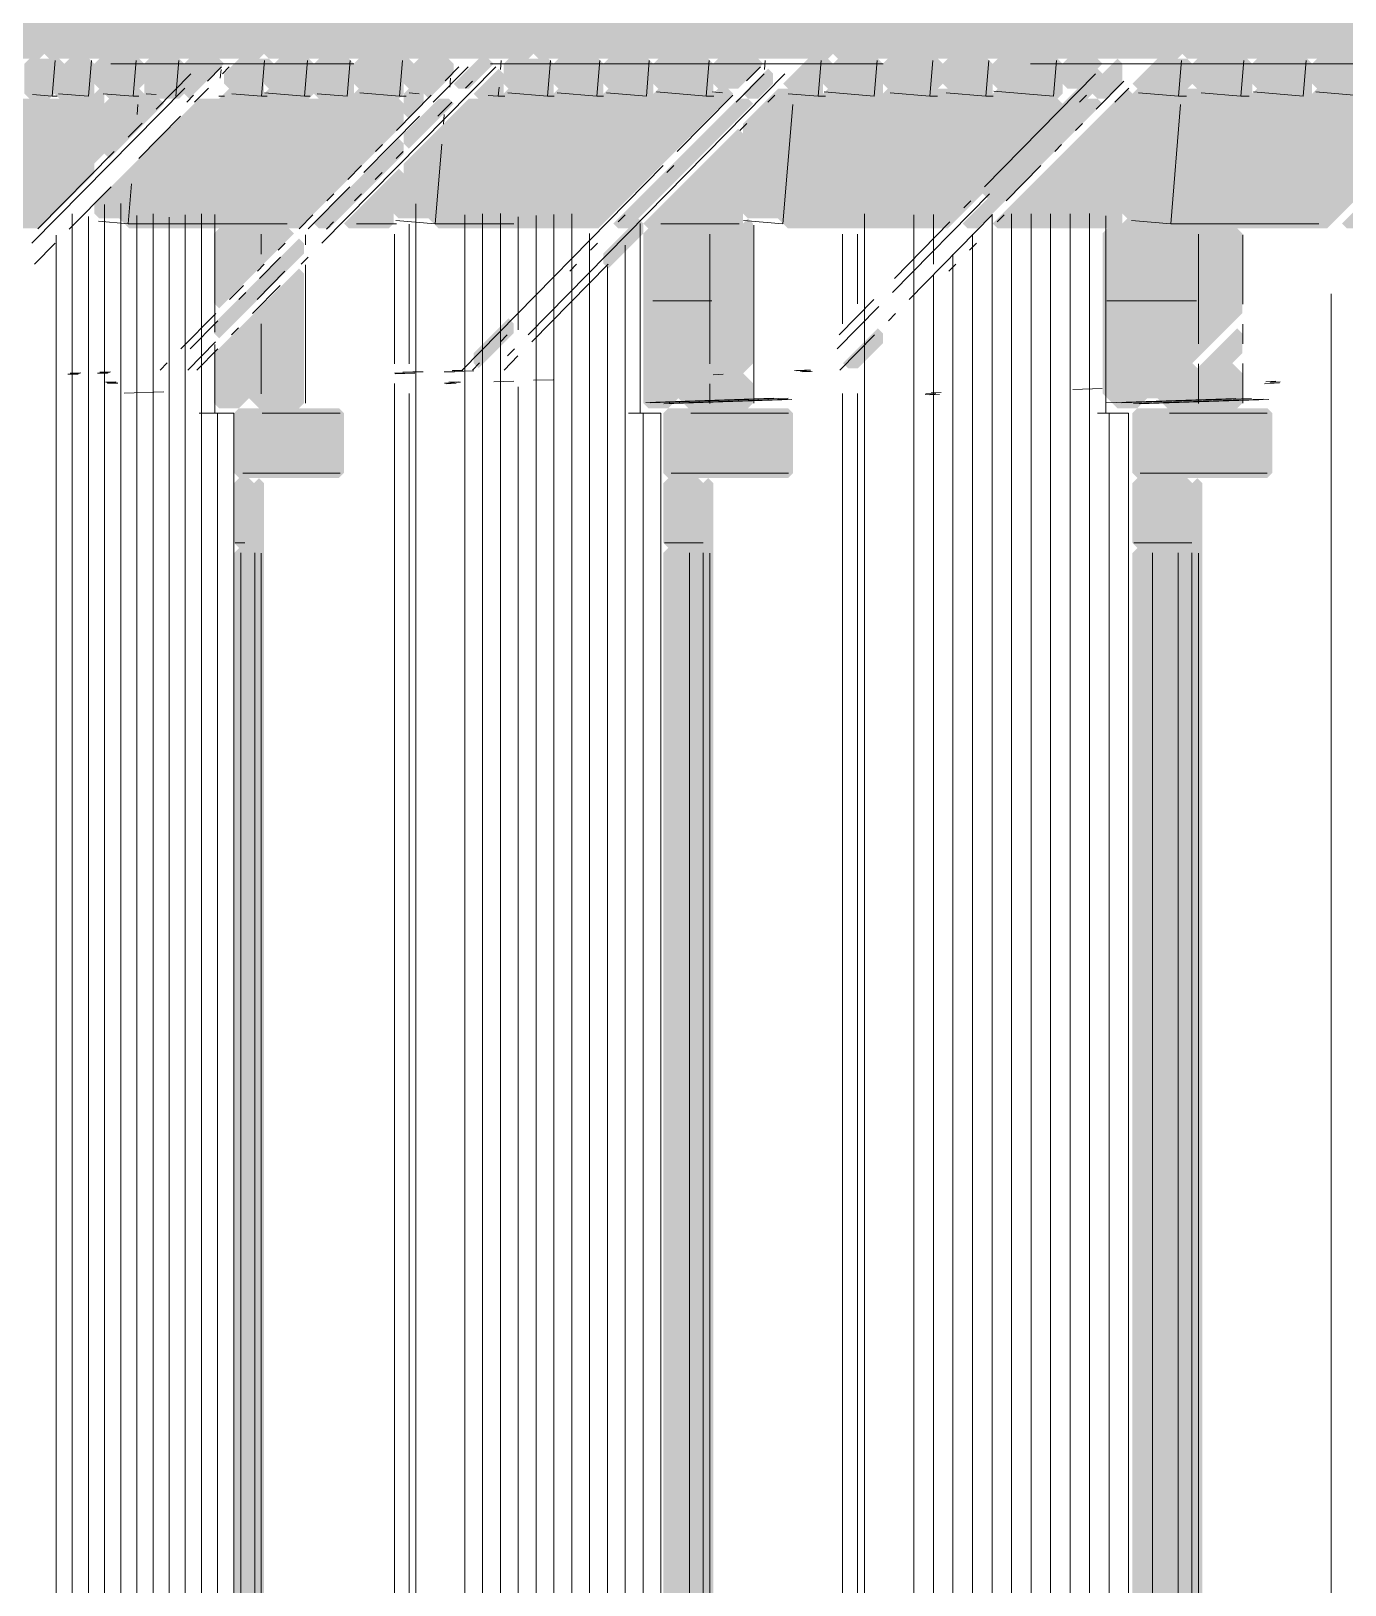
# Model space of a CAD drawing. Header units: millimetres. Extents: x 0 to 84100, y 0 to 59400.
# Drawn here: x 50441 to 51757, y 15711 to 17267 of the extents above; entities that cross this region are included whole.
import ezdxf

# ---------------------------------------------------------------- set-up
doc = ezdxf.new("R2010")
doc.units = ezdxf.units.MM
doc.layers.add('10_見えがかり', color=7, linetype='Continuous', lineweight=13)
doc.layers.add('12_見えがかり（ガラス）', color=5, linetype='Continuous', lineweight=9)

msp = doc.modelspace()

# ---------------------------------------------------------------- hatches: boundary and pattern name
at = {"layer": '10_見えがかり', "true_color": 0xbdbdbd}
for points in [[(50389, 17299.7), (50449, 17299.7), (50454, 17294.7), (50454, 17244.7), (50449, 17239.7), (50279, 17239.7), (50274, 17244.7), (50274, 17294.7), (50269, 17299.7), (50199, 17299.7), (50194, 17304.7), (50199, 17309.7), (50379, 17309.7)], [(50609, 17299.7), (50679, 17299.7), (50684, 17294.7), (50684, 17274.7), (50674, 17264.7), (50674, 17244.7), (50669, 17239.7), (50459, 17239.7), (50454, 17244.7), (50454, 17294.7), (50449, 17299.7), (50389, 17299.7), (50384, 17304.7), (50389, 17309.7), (50599, 17309.7)], [(50869, 17299.7), (50939, 17299.7), (50944, 17294.7), (50944, 17244.7), (50939, 17239.7), (50679, 17239.7), (50674, 17244.7), (50674, 17264.7), (50684, 17274.7), (50684, 17294.7), (50679, 17299.7), (50609, 17299.7), (50604, 17304.7), (50609, 17309.7), (50859, 17309.7)], [(51179, 17299.7), (51249, 17299.7), (51254, 17294.7), (51244, 17284.7), (51244, 17244.7), (51239, 17239.7), (50949, 17239.7), (50944, 17244.7), (50944, 17294.7), (50939, 17299.7), (50869, 17299.7), (50864, 17304.7), (50869, 17309.7), (51169, 17309.7)], [(51519, 17299.7), (51589, 17299.7), (51594, 17294.7), (51594, 17244.7), (51589, 17239.7), (51249, 17239.7), (51244, 17244.7), (51244, 17284.7), (51254, 17294.7), (51249, 17299.7), (51179, 17299.7), (51174, 17304.7), (51179, 17309.7), (51509, 17309.7)], [(51909, 17299.7), (51979, 17299.7), (51984, 17294.7), (51984, 17284.7), (51974, 17274.7), (51974, 17244.7), (51969, 17239.7), (51599, 17239.7), (51594, 17244.7), (51594, 17294.7), (51589, 17299.7), (51519, 17299.7), (51514, 17304.7), (51519, 17309.7), (51899, 17309.7)], [(50474, 17234.7), (50464, 17224.7), (50464, 17204.7), (50459, 17199.7), (50439, 17199.7), (50434, 17204.7), (50434, 17234.7), (50439, 17239.7), (50469, 17239.7)], [(50504, 17234.7), (50504, 17204.7), (50499, 17199.7), (50469, 17199.7), (50464, 17204.7), (50464, 17224.7), (50479, 17239.7), (50499, 17239.7)], [(50554, 17234.7), (50554, 17214.7), (50539, 17199.7), (50519, 17199.7), (50504, 17214.7), (50504, 17234.7), (50509, 17239.7), (50549, 17239.7)], [(50594, 17234.7), (50594, 17204.7), (50589, 17199.7), (50559, 17199.7), (50554, 17204.7), (50554, 17234.7), (50559, 17239.7), (50589, 17239.7)], [(50634, 17234.7), (50599, 17199.7), (50594, 17204.7), (50594, 17234.7), (50599, 17239.7), (50629, 17239.7)], [(50684, 17234.7), (50684, 17224.7), (50674, 17214.7), (50674, 17204.7), (50669, 17199.7), (50649, 17199.7), (50634, 17214.7), (50634, 17224.7), (50649, 17239.7), (50679, 17239.7)], [(50724, 17234.7), (50724, 17204.7), (50719, 17199.7), (50689, 17199.7), (50674, 17214.7), (50684, 17224.7), (50684, 17234.7), (50689, 17239.7), (50719, 17239.7)], [(50764, 17234.7), (50764, 17204.7), (50759, 17199.7), (50729, 17199.7), (50724, 17204.7), (50724, 17234.7), (50729, 17239.7), (50759, 17239.7)], [(50824, 17234.7), (50814, 17224.7), (50814, 17204.7), (50809, 17199.7), (50789, 17199.7), (50779, 17209.7), (50769, 17209.7), (50764, 17214.7), (50764, 17234.7), (50769, 17239.7), (50819, 17239.7)], [(50864, 17234.7), (50864, 17224.7), (50839, 17199.7), (50829, 17209.7), (50819, 17209.7), (50814, 17214.7), (50814, 17224.7), (50829, 17239.7), (50859, 17239.7)], [(50879, 17209.7), (50869, 17209.7), (50864, 17214.7), (50889, 17239.7), (50899, 17239.7), (50904, 17234.7)], [(50914, 17204.7), (50909, 17199.7), (50889, 17199.7), (50884, 17204.7), (50909, 17229.7), (50914, 17224.7)], [(50964, 17234.7), (50964, 17204.7), (50959, 17199.7), (50929, 17199.7), (50914, 17214.7), (50914, 17234.7), (50919, 17239.7), (50959, 17239.7)], [(51014, 17234.7), (51014, 17204.7), (51009, 17199.7), (50979, 17199.7), (50964, 17214.7), (50964, 17234.7), (50969, 17239.7), (51009, 17239.7)], [(51064, 17234.7), (51064, 17204.7), (51059, 17199.7), (51029, 17199.7), (51014, 17214.7), (51014, 17234.7), (51019, 17239.7), (51059, 17239.7)], [(51124, 17234.7), (51124, 17204.7), (51119, 17199.7), (51089, 17199.7), (51079, 17209.7), (51069, 17209.7), (51064, 17214.7), (51064, 17234.7), (51069, 17239.7), (51119, 17239.7)], [(51149, 17209.7), (51129, 17209.7), (51124, 17214.7), (51124, 17234.7), (51129, 17239.7), (51169, 17239.7), (51174, 17234.7)], [(51184, 17214.7), (51169, 17199.7), (51159, 17199.7), (51154, 17204.7), (51179, 17229.7), (51184, 17224.7)], [(51244, 17234.7), (51234, 17224.7), (51234, 17204.7), (51229, 17199.7), (51209, 17199.7), (51194, 17214.7), (51219, 17239.7), (51239, 17239.7)], [(51294, 17234.7), (51294, 17204.7), (51289, 17199.7), (51259, 17199.7), (51249, 17209.7), (51239, 17209.7), (51234, 17214.7), (51234, 17224.7), (51249, 17239.7), (51289, 17239.7)], [(51354, 17234.7), (51354, 17214.7), (51339, 17199.7), (51319, 17199.7), (51309, 17209.7), (51299, 17209.7), (51294, 17214.7), (51294, 17234.7), (51299, 17239.7), (51349, 17239.7)], [(51404, 17234.7), (51404, 17204.7), (51399, 17199.7), (51369, 17199.7), (51354, 17214.7), (51354, 17234.7), (51359, 17239.7), (51399, 17239.7)], [(51474, 17234.7), (51474, 17204.7), (51469, 17199.7), (51439, 17199.7), (51429, 17209.7), (51409, 17209.7), (51404, 17214.7), (51404, 17234.7), (51409, 17239.7), (51469, 17239.7)], [(51489, 17209.7), (51479, 17209.7), (51474, 17214.7), (51474, 17234.7), (51479, 17239.7), (51509, 17239.7), (51514, 17234.7)], [(51534, 17214.7), (51519, 17199.7), (51509, 17199.7), (51504, 17204.7), (51514, 17214.7), (51514, 17224.7), (51529, 17239.7), (51534, 17234.7)], [(51604, 17234.7), (51604, 17214.7), (51589, 17199.7), (51569, 17199.7), (51559, 17209.7), (51549, 17209.7), (51544, 17214.7), (51569, 17239.7), (51599, 17239.7)], [(51664, 17234.7), (51664, 17204.7), (51659, 17199.7), (51629, 17199.7), (51619, 17209.7), (51609, 17209.7), (51604, 17214.7), (51604, 17234.7), (51609, 17239.7), (51659, 17239.7)], [(51724, 17234.7), (51724, 17204.7), (51719, 17199.7), (51689, 17199.7), (51679, 17209.7), (51669, 17209.7), (51664, 17214.7), (51664, 17234.7), (51669, 17239.7), (51719, 17239.7)], [(51784, 17234.7), (51784, 17204.7), (51779, 17199.7), (51749, 17199.7), (51739, 17209.7), (51729, 17209.7), (51724, 17214.7), (51724, 17234.7), (51729, 17239.7), (51779, 17239.7)], [(50514, 17204.7), (50514, 17144.7), (50504, 17134.7), (50504, 17124.7), (50449, 17069.7), (50299, 17069.7), (50269, 17069.7), (50259, 17079.7), (50249, 17079.7), (50244, 17084.7), (50244, 17164.7), (50254, 17174.7), (50254, 17194.7), (50259, 17199.7), (50349, 17199.7), (50359, 17209.7), (50369, 17199.7), (50499, 17199.7), (50509, 17209.7)], [(50809, 17199.7), (50814, 17194.7), (50814, 17174.7), (50709, 17069.7), (50699, 17069.7), (50629, 17069.7), (50539, 17069.7), (50529, 17079.7), (50509, 17079.7), (50504, 17084.7), (50504, 17094.7), (50609, 17199.7), (50629, 17199.7), (50639, 17209.7), (50649, 17199.7), (50669, 17199.7), (50679, 17209.7), (50689, 17199.7), (50759, 17199.7), (50769, 17209.7), (50779, 17209.7), (50789, 17199.7)], [(50569, 17199.7), (50574, 17194.7), (50519, 17139.7), (50514, 17144.7), (50514, 17194.7), (50519, 17199.7), (50539, 17199.7), (50549, 17209.7), (50559, 17199.7)], [(50849, 17069.7), (50839, 17079.7), (50809, 17079.7), (50804, 17084.7), (50804, 17094.7), (50814, 17104.7), (50814, 17134.7), (50879, 17199.7), (50909, 17199.7), (50919, 17209.7), (50929, 17199.7), (50959, 17199.7), (50969, 17209.7), (50979, 17199.7), (51009, 17199.7), (51019, 17209.7), (51029, 17199.7), (51059, 17199.7), (51069, 17209.7), (51079, 17209.7), (51089, 17199.7), (51119, 17199.7), (51129, 17209.7), (51139, 17209.7), (51144, 17204.7), (51009, 17069.7)], [(50814, 17184.7), (50814, 17204.7), (50819, 17209.7), (50829, 17209.7), (50834, 17204.7), (50834, 17194.7), (50819, 17179.7)], [(50814, 17154.7), (50814, 17164.7), (50849, 17199.7), (50859, 17199.7), (50864, 17194.7), (50819, 17149.7)], [(51029, 17069.7), (51024, 17074.7), (51149, 17199.7), (51159, 17199.7), (51164, 17194.7), (51039, 17069.7)], [(51469, 17199.7), (51474, 17194.7), (51394, 17114.7), (51394, 17104.7), (51359, 17069.7), (51199, 17069.7), (51189, 17079.7), (51159, 17079.7), (51154, 17084.7), (51154, 17174.7), (51189, 17209.7), (51199, 17209.7), (51209, 17199.7), (51229, 17199.7), (51239, 17209.7), (51249, 17209.7), (51259, 17199.7), (51289, 17199.7), (51299, 17209.7), (51309, 17209.7), (51319, 17199.7), (51339, 17199.7), (51349, 17209.7), (51359, 17209.7), (51369, 17199.7), (51399, 17199.7), (51409, 17209.7), (51429, 17209.7), (51439, 17199.7)], [(51389, 17069.7), (51379, 17069.7), (51374, 17074.7), (51499, 17199.7), (51509, 17199.7), (51514, 17194.7)], [(51534, 17134.7), (51534, 17074.7), (51529, 17069.7), (51519, 17069.7), (51409, 17069.7), (51404, 17074.7), (51539, 17209.7), (51544, 17204.7), (51544, 17144.7)], [(51859, 17199.7), (51864, 17194.7), (51739, 17069.7), (51649, 17069.7), (51579, 17069.7), (51569, 17079.7), (51539, 17079.7), (51534, 17084.7), (51534, 17134.7), (51544, 17144.7), (51544, 17204.7), (51549, 17209.7), (51559, 17209.7), (51569, 17199.7), (51589, 17199.7), (51599, 17209.7), (51619, 17209.7), (51629, 17199.7), (51659, 17199.7), (51669, 17209.7), (51679, 17209.7), (51689, 17199.7), (51719, 17199.7), (51729, 17209.7), (51739, 17209.7), (51749, 17199.7), (51779, 17199.7), (51789, 17209.7), (51819, 17209.7), (51829, 17199.7)], [(51779, 17069.7), (51759, 17069.7), (51754, 17074.7), (51889, 17209.7), (51904, 17194.7)], [(51149, 17069.7), (51059, 17069.7), (51054, 17074.7), (51149, 17169.7), (51154, 17164.7), (51154, 17074.7)], [(50739, 17069.7), (50729, 17069.7), (50724, 17074.7), (50809, 17159.7), (50814, 17154.7), (50814, 17144.7)], [(50804, 17094.7), (50804, 17074.7), (50799, 17069.7), (50759, 17069.7), (50754, 17074.7), (50809, 17129.7), (50814, 17124.7), (50814, 17104.7)]]:
    msp.add_hatch(color=8, dxfattribs=at).paths.add_polyline_path(points)
at = {"layer": '10_見えがかり', "true_color": 0xe9dcc4}
for points in [[(51514, 17224.7), (51514, 17214.7), (51399, 17099.7), (51394, 17104.7), (51394, 17114.7), (51509, 17229.7)], [(51054, 17074.7), (51054, 17064.7), (51019, 17029.7), (51014, 17034.7), (51014, 17044.7), (51049, 17079.7)], [(50924, 16974.7), (50924, 16964.7), (50889, 16929.7), (50884, 16934.7), (50884, 16944.7), (50919, 16979.7)], [(51294, 16964.7), (51294, 16954.7), (51269, 16929.7), (51259, 16929.7), (51254, 16934.7), (51289, 16969.7)], [(50754, 16884.7), (50754, 16824.7), (50749, 16819.7), (50649, 16819.7), (50644, 16824.7), (50644, 16884.7), (50649, 16889.7), (50669, 16889.7), (50709, 16889.7), (50749, 16889.7)], [(51204, 16884.7), (51204, 16824.7), (51199, 16819.7), (51079, 16819.7), (51074, 16824.7), (51074, 16884.7), (51079, 16889.7), (51099, 16889.7), (51159, 16889.7), (51199, 16889.7)], [(51684, 16884.7), (51684, 16824.7), (51679, 16819.7), (51549, 16819.7), (51544, 16824.7), (51544, 16884.7), (51549, 16889.7), (51579, 16889.7), (51649, 16889.7), (51679, 16889.7)], [(50664, 16814.7), (50664, 16754.7), (50659, 16749.7), (50649, 16749.7), (50644, 16754.7), (50644, 16814.7), (50649, 16819.7), (50659, 16819.7)], [(50674, 16814.7), (50674, 14444.7), (50669, 14439.7), (50664, 14444.7), (50664, 14524.7), (50659, 14529.7), (50649, 14529.7), (50654, 14534.7), (50654, 16744.7), (50649, 16749.7), (50659, 16749.7), (50664, 16754.7), (50664, 16814.7), (50669, 16819.7)], [(51114, 16814.7), (51114, 16754.7), (51109, 16749.7), (51099, 16749.7), (51079, 16749.7), (51074, 16754.7), (51074, 16814.7), (51079, 16819.7), (51109, 16819.7)], [(51124, 16814.7), (51124, 14444.7), (51119, 14439.7), (51114, 14444.7), (51114, 14524.7), (51109, 14529.7), (51099, 14529.7), (51104, 14534.7), (51104, 16744.7), (51099, 16749.7), (51109, 16749.7), (51114, 16754.7), (51114, 16814.7), (51119, 16819.7)], [(51604, 16814.7), (51604, 16754.7), (51599, 16749.7), (51589, 16749.7), (51549, 16749.7), (51544, 16754.7), (51544, 16814.7), (51549, 16819.7), (51599, 16819.7)], [(51614, 16814.7), (51614, 14444.7), (51609, 14439.7), (51604, 14444.7), (51604, 14524.7), (51599, 14529.7), (51589, 14529.7), (51594, 14534.7), (51594, 16744.7), (51589, 16749.7), (51599, 16749.7), (51604, 16754.7), (51604, 16814.7), (51609, 16819.7)]]:
    msp.add_hatch(color=8, dxfattribs=at).paths.add_polyline_path(points)
at = {"layer": '12_見えがかり（ガラス）', "true_color": 0xdce9f2}
for points in [[(51159, 17079.7), (51164, 17074.7), (51164, 16934.7), (51154, 16924.7), (51164, 16914.7), (51164, 16894.7), (51159, 16889.7), (51099, 16889.7), (51089, 16899.7), (51079, 16889.7), (51059, 16889.7), (51054, 16894.7), (51054, 17064.7), (51059, 17069.7), (51149, 17069.7)], [(51569, 17079.7), (51579, 17069.7), (51649, 17069.7), (51654, 17064.7), (51654, 16984.7), (51604, 16934.7), (51609, 16929.7), (51649, 16969.7), (51654, 16964.7), (51654, 16944.7), (51644, 16934.7), (51654, 16924.7), (51654, 16894.7), (51649, 16889.7), (51579, 16889.7), (51569, 16899.7), (51559, 16899.7), (51549, 16889.7), (51529, 16889.7), (51514, 16904.7), (51514, 17064.7), (51519, 17069.7), (51529, 17069.7), (51539, 17079.7)], [(50629, 16989.7), (50624, 16994.7), (50624, 17064.7), (50629, 17069.7), (50699, 17069.7), (50704, 17064.7)], [(50714, 17044.7), (50629, 16959.7), (50624, 16964.7), (50624, 16974.7), (50709, 17059.7), (50714, 17054.7)], [(50714, 17024.7), (50714, 16894.7), (50709, 16889.7), (50669, 16889.7), (50659, 16899.7), (50649, 16889.7), (50629, 16889.7), (50624, 16894.7), (50624, 16944.7), (50709, 17029.7)], [(50649, 16749.7), (50654, 16744.7), (50654, 14534.7), (50649, 14529.7), (50644, 14534.7), (50644, 16744.7)], [(51099, 16749.7), (51104, 16744.7), (51104, 14534.7), (51099, 14529.7), (51079, 14529.7), (51074, 14534.7), (51074, 16744.7), (51079, 16749.7)], [(51589, 16749.7), (51594, 16744.7), (51594, 14534.7), (51589, 14529.7), (51549, 14529.7), (51544, 14534.7), (51544, 16744.7), (51549, 16749.7)]]:
    msp.add_hatch(color=8, dxfattribs=at).paths.add_polyline_path(points)

# ---------------------------------------------------------------- linework, layer by layer
at = {"layer": '10_見えがかり'}
for points in [[(50461.8, 17202.2), (50464.8, 17238)], [(50498.1, 17202.2), (50501, 17238)], [(50520.5, 17234.7), (50676, 17234.7)], [(50542.9, 17202.2), (50545.9, 17238)], [(50585.8, 17202.2), (50588.8, 17238)], [(50631.3, 17231.5), (50617.4, 17217.4)], [(50639.2, 17231.5), (50632.3, 17224.5)], [(50671.5, 17202.2), (50674.5, 17238)], [(50676, 17234.7), (50764.1, 17234.7)], [(50714.4, 17202.2), (50717.4, 17238)], [(50906.1, 17231.5), (50732, 17055)], [(50757.3, 17202.2), (50760.2, 17238)], [(50809.8, 17202.2), (50812.7, 17238)], [(50878.5, 17231.6), (50843.6, 17196.3)], [(50869.3, 17231.6), (50855.3, 17217.5)], [(50901, 17234.7), (50940.2, 17234.7)], [(50910.9, 17229), (50911.6, 17238)], [(50940.2, 17234.7), (51244.8, 17234.7)], [(50958.1, 17202.2), (50961, 17238)], [(51007.5, 17202.2), (51010.5, 17238)], [(51057, 17202.2), (51059.9, 17238)], [(51117.1, 17202.2), (51120.1, 17238)], [(51171.3, 17231.6), (51157.4, 17217.5)], [(51175.3, 17229), (51176.1, 17238)], [(51229.1, 17202.2), (51232.1, 17238)], [(51244.8, 17234.7), (51294.1, 17234.7)], [(51285.1, 17202.2), (51288.1, 17238)], [(51341.1, 17202.2), (51344.1, 17238)], [(51397.1, 17202.2), (51400.1, 17238)], [(51441.9, 17234.7), (51589.8, 17234.7)], [(51464.9, 17202.2), (51467.9, 17238)], [(51589.8, 17234.7), (51975.2, 17234.7)], [(51590, 17202.2), (51593, 17238)], [(51652.5, 17202.2), (51655.5, 17238)], [(51715.1, 17202.2), (51718, 17238)], [(50600.7, 17224.5), (50565.8, 17189.2)], [(50630.1, 17220.1), (50630.9, 17229)], [(50860, 17211.1), (50860.7, 17220.1)], [(50882.9, 17217.4), (50876, 17210.3)], [(51195.9, 17224.5), (50938.7, 16963.2)], [(51174.9, 17224.5), (51147.1, 17196.3)], [(51506.9, 17224.5), (51395.9, 17111.5)], [(51535.4, 17217.4), (51507.7, 17189.2)], [(50594.6, 17210.4), (50441.3, 17055)], [(50461.8, 17202.2), (50441.9, 17203.9)], [(50461.8, 17202.2), (50466.6, 17202.2)], [(50498.1, 17202.2), (50468.2, 17204.7)], [(50542.9, 17202.2), (50513, 17204.7)], [(50542.9, 17202.2), (50548.6, 17202.2)], [(50565.9, 17203.9), (50555.9, 17204.7)], [(50603.5, 17203.3), (50596.5, 17196.2)], [(50618.3, 17210.3), (50604.4, 17196.2)], [(50628.7, 17202.2), (50634.4, 17202.2)], [(50671.5, 17202.2), (50641.6, 17204.7)], [(50671.5, 17202.2), (50677.2, 17202.2)], [(50714.4, 17202.2), (50674.5, 17205.5)], [(50714.4, 17202.2), (50720.1, 17202.2)], [(50757.3, 17202.2), (50727.4, 17204.7)], [(50809.8, 17202.2), (50769.9, 17205.6)], [(50841.4, 17203.3), (50806.6, 17168)], [(50809.8, 17202.2), (50816.4, 17202.2)], [(50829.3, 17204.7), (50819.4, 17205.6)], [(50908.7, 17202.2), (50898.7, 17203)], [(50908.7, 17202.2), (50909.4, 17211.1)], [(50908.7, 17202.2), (50915.2, 17202.2)], [(50958.1, 17202.2), (50918.2, 17205.6)], [(50958.1, 17202.2), (50964.7, 17202.2)], [(51007.5, 17202.2), (50967.7, 17205.6)], [(51007.5, 17202.2), (51014.1, 17202.2)], [(51057, 17202.2), (51017.1, 17205.6)], [(51117.1, 17202.2), (51067.3, 17206.4)], [(51143.5, 17203.3), (51087.9, 17146.8)], [(51117.1, 17202.2), (51124.6, 17202.2)], [(51133.3, 17205.6), (51123.3, 17206.4)], [(51185.6, 17203.3), (51178.6, 17196.2)], [(51229.1, 17202.2), (51199.2, 17204.7)], [(51229.1, 17202.2), (51236.6, 17202.2)], [(51285.1, 17202.2), (51235.3, 17206.4)], [(51341.1, 17202.2), (51301.3, 17205.6)], [(51341.1, 17202.2), (51348.6, 17202.2)], [(51397.1, 17202.2), (51357.3, 17205.6)], [(51397.1, 17202.2), (51404.5, 17202.2)], [(51464.9, 17202.2), (51405.1, 17207.2)], [(51497.9, 17203.3), (51491, 17196.3)], [(51540.3, 17210.3), (51526.4, 17196.2)], [(51590, 17202.2), (51550.2, 17205.6)], [(51590, 17202.2), (51598.3, 17202.2)], [(51652.5, 17202.2), (51612.7, 17205.6)], [(51652.5, 17202.2), (51660.9, 17202.2)], [(51715.1, 17202.2), (51665.3, 17206.4)], [(51777.6, 17202.2), (51727.8, 17206.4)], [(50547.7, 17194), (50546.9, 17184)], [(50862.1, 17196.2), (50848.1, 17182.1)], [(50854.6, 17184), (50853.8, 17174.1)], [(51203.6, 17194), (51193.8, 17074.4)], [(51592.3, 17194), (51582.4, 17074.4)], [(50551.9, 17175.1), (50537.9, 17161)], [(50590.4, 17182.1), (50548.6, 17139.7)], [(50829.7, 17182.1), (50774, 17125.6)], [(51157.8, 17175), (51150.8, 17168)], [(51493.8, 17175), (51486.9, 17168)], [(50792.7, 17153.9), (50785.7, 17146.8)], [(50852.1, 17154.1), (50845.5, 17074.4)], [(51473, 17153.9), (51466.1, 17146.8)], [(50524, 17146.8), (50447.3, 17069.2)], [(50813.3, 17146.8), (50806.4, 17139.7)], [(50771.8, 17132.7), (50757.9, 17118.6)], [(50792.4, 17125.6), (50785.5, 17118.6)], [(51074, 17132.7), (50872.4, 16927.9)], [(51084.5, 17132.7), (51077.6, 17125.6)], [(51452.2, 17132.7), (51417.5, 17097.4)], [(50520.7, 17111.5), (50478.9, 17069.1)], [(50541.1, 17114.3), (50537.8, 17074.4)], [(50760.1, 17111.5), (50718.3, 17069.2)], [(50514.2, 17093.8), (50514.2, 14439.7), (50479.9, 14439.7)], [(50530.4, 17094.6), (50530.4, 14439.7), (50499.9, 14439.7)], [(50743.9, 17104.5), (50737, 17097.4)], [(50771.5, 17104.4), (50764.6, 17097.4)], [(50875.1, 17083.4), (50875.1, 14439.7), (50826, 14439.7), (50826, 17094.4)], [(51400.8, 17104.5), (51303.6, 17005.6)], [(51382, 17097.4), (51375.1, 17090.3)], [(50465.7, 17063.1), (50465.7, 14439.7), (50416.9, 14439.7), (50416.9, 17084.5)], [(50481.9, 17084.4), (50481.9, 14439.7), (50449.9, 14439.7)], [(50498, 17081.7), (50498, 14439.7), (50469.9, 14439.7)], [(50508.1, 17076.9), (50537.8, 17074.4)], [(50546.6, 17082.7), (50546.6, 14439.7), (50519.9, 14439.7)], [(50562.8, 17084.2), (50562.8, 14439.7), (50529.9, 14439.7)], [(50537.8, 17074.4), (50697.1, 17074.4)], [(50578.9, 17080.9), (50578.9, 14439.7), (50549.9, 14439.7)], [(50595.1, 17083.4), (50595.1, 14439.7), (50559.9, 14439.7)], [(50611.3, 17084.5), (50611.3, 14439.7), (50579.9, 14439.7)], [(50624.7, 17083.6), (50624.7, 16965.8)], [(50723, 17083.3), (50709.1, 17069.2)], [(50743.7, 17076.2), (50736.7, 17069.1)], [(50766.7, 17074.4), (50806.6, 17074.4)], [(50806, 17077.7), (50845.5, 17074.4)], [(50845.5, 17074.4), (50924.1, 17074.4)], [(50893, 17084.2), (50893, 14439.7), (50859.9, 14439.7)], [(50910.8, 17084.6), (50910.8, 14439.7), (50879.9, 14439.7)], [(50946.6, 17082.7), (50946.6, 14439.7), (50909.9, 14439.7)], [(50928.7, 17081.2), (50928.7, 16968.2)], [(50964.4, 17083.7), (50964.4, 14439.7), (50929.9, 14439.7)], [(50982.3, 17084.3), (50982.3, 14439.7), (50949.9, 14439.7)], [(51050.9, 17074.6), (51050.9, 16884.7), (51053.7, 16884.7), (51053.7, 14439.7), (51049.2, 14439.7), (51019.9, 14439.7)], [(51035.9, 17083.3), (51028.9, 17076.2)], [(51071.4, 17074.4), (51149.9, 17074.4)], [(51154.3, 17077.7), (51193.8, 17074.4)], [(51325, 17083.4), (51325, 14699.7), (51324.5, 14699.7), (51324.5, 14439.7), (51275.6, 14439.7), (51275.6, 17084.3)], [(51361.2, 17076.2), (51305.7, 17019.7)], [(51403.6, 17083.2), (51320.3, 16998.5)], [(51344.6, 17083.6), (51344.6, 17034.1)], [(51403.3, 17084.1), (51403.3, 14699.7), (51369.9, 14699.7)], [(51422.8, 17084.2), (51422.8, 14699.7), (51389.9, 14699.7)], [(51415.4, 17083.2), (51408.5, 17076.2)], [(51442.4, 17084.3), (51442.4, 14699.7), (51409.9, 14699.7)], [(51461.9, 17084.4), (51461.9, 14699.7), (51429.9, 14699.7)], [(51481.5, 17084.5), (51481.5, 14699.7), (51449.9, 14699.7)], [(51501.1, 17084.6), (51501.1, 14699.7), (51469.9, 14699.7)], [(51517.3, 17082.2), (51517.3, 16884.7), (51520.6, 16884.7), (51520.6, 14699.7), (51489.9, 14699.7)], [(51543, 17077.7), (51582.4, 17074.4)], [(51582.4, 17074.4), (51730.6, 17074.4)], [(50671.2, 17044), (50671.2, 17063.9)], [(50804.6, 16934.2), (50804.6, 17063.9)], [(50804.6, 17063.9), (50804.6, 16934.2)], [(50819.4, 17073.9), (50819.4, 16934.2)], [(51000.2, 17064.7), (51000.2, 14439.7), (50969.9, 14439.7)], [(51120.5, 16934.2), (51120.5, 17063.9)], [(51253.6, 16974.1), (51253.6, 17063.9)], [(51253.6, 17063.9), (51253.6, 16974.1)], [(51268.4, 17063.9), (51268.4, 16994.1)], [(51383.7, 17063.9), (51383.7, 14699.7), (51349.9, 14699.7)], [(51610.3, 16954.1), (51610.3, 17063.9)], [(50464.9, 17055), (50444, 17033.8)], [(50695.2, 17055), (50688.2, 17048)], [(51035.9, 17053), (51035.9, 14439.7), (50999.9, 14439.7)], [(51008.1, 17055), (51001.1, 17048)], [(51364.2, 17043.8), (51364.2, 14699.7), (51329.9, 14699.7)], [(51387.7, 17055), (51380.7, 17047.9)], [(50674.3, 17033.8), (50667.3, 17026.8)], [(50690.5, 17040.9), (50669.6, 17019.7)], [(50718.1, 17040.9), (50711.1, 17033.8)], [(51018.8, 17033.8), (50942.3, 16956.2)], [(50987.2, 17033.8), (50980.3, 17026.8)], [(51018, 17031.7), (51018, 14439.7), (50989.9, 14439.7)], [(51366.9, 17033.8), (51359.9, 17026.8)], [(50653.4, 17012.7), (50639.5, 16998.5)], [(50690.2, 17012.6), (50662.4, 16984.4)], [(50695, 17026.8), (50667.1, 16998.5)], [(51344.6, 17023.6), (51344.6, 14699.7), (51309.9, 14699.7)], [(50655.7, 17005.6), (50648.7, 16998.5)], [(51063.4, 16997.1), (51122.5, 16997.1)], [(51284.9, 16998.5), (51250.2, 16963.2)], [(51518.2, 16997.1), (51608, 16997.1)], [(51743, 17004.1), (51743, 14439.7)], [(51743, 14289.7), (51743, 17004)], [(50625.6, 16984.4), (50590.8, 16949.1)], [(51289.8, 16991.5), (51248.1, 16949.1)], [(51306.5, 16984.4), (51299.5, 16977.3)], [(50627.8, 16977.3), (50600, 16949.1)], [(50648.5, 16970.3), (50641.5, 16963.2)], [(50671.2, 16904.2), (50671.2, 16974.1)], [(50625.3, 16956.2), (50597.5, 16927.9)], [(50624.7, 16953.6), (50624.7, 16884.7), (50627.5, 16884.7), (50627.5, 14439.7), (50623.3, 14439.7), (50599.9, 14439.7)], [(50917.7, 16963.2), (50910.8, 16956.2)], [(51285.7, 16963.2), (51251, 16927.9)], [(50576.8, 16935), (50569.9, 16927.9)], [(50627.6, 16949.1), (50606.7, 16927.9)], [(50889.9, 16935), (50883, 16927.9)], [(50928.4, 16942), (50914.5, 16927.9)], [(50924.8, 16949.1), (50917.9, 16942)], [(51610.3, 16894.3), (51610.3, 16934.2)], [(50487.4, 16923.9), (50477.5, 16923.6)], [(50488.2, 16924.2), (50478.2, 16923.9)], [(50489.6, 16924.9), (50479.7, 16924.6)], [(50490.4, 16925.2), (50480.4, 16924.9)], [(50517.3, 16924.9), (50507.3, 16924.6)], [(50518, 16925.2), (50508, 16924.9)], [(50519.4, 16925.9), (50509.5, 16925.6)], [(50520.2, 16926.2), (50510.2, 16925.9)], [(50824.6, 16925.2), (50804.8, 16924.6)], [(50825.2, 16924.9), (50805.4, 16924.2)], [(50832.8, 16926.6), (50812.9, 16925.9)], [(50833.3, 16926.2), (50813.5, 16925.6)], [(50884.1, 16927.2), (50854.4, 16926.2)], [(50864.9, 16926.2), (50855, 16925.9)], [(50872.4, 16927.9), (50862.5, 16927.6)], [(50873, 16927.6), (50863.1, 16927.2)], [(51134, 16923.6), (51124.1, 16923.2)], [(51215.5, 16927.9), (51205.6, 16927.6)], [(51217.4, 16927.6), (51207.5, 16927.2)], [(51221.3, 16926.9), (51211.3, 16926.6)], [(51223.2, 16926.6), (51213.3, 16926.2)], [(51215.5, 16927.9), (51221.4, 16927.9)], [(50525.2, 16916.2), (50515.2, 16915.9)], [(50525.8, 16915.9), (50515.8, 16915.6)], [(50526.9, 16915.2), (50517, 16914.9)], [(50527.5, 16914.9), (50517.6, 16914.6)], [(50573.7, 16905.9), (50534, 16904.6)], [(50804.6, 16914.3), (50804.6, 14439.7)], [(50804.6, 14289.7), (50804.6, 16914.2)], [(50819.4, 16904.3), (50819.4, 14439.7)], [(50864.7, 16914.9), (50854.8, 16914.6)], [(50866.6, 16914.6), (50856.7, 16914.2)], [(50868.9, 16916.2), (50859, 16915.9)], [(50870.8, 16915.9), (50860.9, 16915.6)], [(50928.7, 16911.2), (50928.7, 14439.7), (50899.9, 14439.7)], [(50924.1, 16916.9), (50904.3, 16916.2)], [(50963.8, 16918.2), (50943.9, 16917.6)], [(51120.5, 16894.3), (51120.5, 16914.2)], [(51253.6, 16904.3), (51253.6, 14439.7)], [(51253.6, 14289.7), (51253.6, 16904.2)], [(51268.4, 16904.3), (51268.4, 14439.7)], [(51346.2, 16903.6), (51336.3, 16903.3)], [(51346.9, 16904.6), (51337.1, 16904.3)], [(51350.8, 16903.3), (51340.9, 16902.9)], [(51352.2, 16905.3), (51342.4, 16904.9)], [(51513.8, 16909.3), (51484.3, 16908.3)], [(51686, 16914.6), (51676.2, 16914.2)], [(51687.5, 16916.6), (51677.6, 16916.2)], [(51691.3, 16915.2), (51681.5, 16914.9)], [(51692.1, 16916.2), (51682.2, 16915.9)], [(51184.6, 16899.6), (51056.4, 16895.3)], [(51199, 16899.6), (51060.9, 16894.9)], [(51202.8, 16898.3), (51074.6, 16893.9)], [(51198.3, 16898.6), (51079.9, 16894.6)], [(51647.6, 16899.5), (51517.8, 16895.1)], [(51663.4, 16899.5), (51533.5, 16895.1)], [(51674.8, 16898.8), (51545, 16894.4)], [(51680.6, 16898.5), (51550.7, 16894.1)], [(50609, 16884.7), (50643.7, 16884.7)], [(50643.7, 16884.7), (50643.7, 14439.7), (50609.9, 14439.7)], [(50750.2, 16884.7), (50672.2, 16884.7)], [(51039, 16884.7), (51071.6, 16884.7)], [(51071.6, 16884.7), (51071.6, 14439.7), (51039.9, 14439.7)], [(51199.3, 16884.7), (51101.5, 16884.7)], [(51509, 16884.7), (51540.2, 16884.7), (51540.2, 14439.7), (51491.1, 14439.7), (51491.1, 14699.7), (51490.8, 14699.7)], [(51679.1, 16884.7), (51581, 16884.7)], [(50750.2, 16824.7), (50652.7, 16824.7)], [(51199.3, 16824.7), (51082, 16824.7)], [(51679.1, 16824.7), (51551.6, 16824.7)], [(50654.9, 16754.7), (50645.2, 16754.7)], [(51113.9, 16754.7), (51075.1, 16754.7)], [(51603.5, 16754.7), (51545.3, 16754.7)], [(50664.7, 16744.9), (50664.7, 14539.5)], [(50671.2, 14539.2), (50671.2, 16744.6)], [(51113.9, 16744.9), (51113.9, 14539.5)], [(51120.5, 14539.2), (51120.5, 16744.6)], [(51564.2, 16744.9), (51564.2, 14539.5)], [(51603.5, 16744.9), (51603.5, 14539.5)], [(51610.3, 14539.2), (51610.3, 16744.6)]]:
    msp.add_lwpolyline(points, dxfattribs=at)
at = {"layer": '12_見えがかり（ガラス）'}
for points in [[(50715.6, 17053.3), (50715.6, 17063.2)], [(51164.8, 16894.6), (51164.8, 17073.1)], [(51654.5, 16993.8), (51654.5, 17063.2)], [(50715.6, 16894.6), (50715.6, 17033.4)], [(51654.5, 16954.1), (51654.5, 16973.9)], [(51654.5, 16894.6), (51654.5, 16934.3)], [(50650.8, 14529.7), (50650.8, 16744.7)], [(51100.1, 14529.7), (51100.1, 16744.7)], [(51589.7, 14529.7), (51589.7, 16744.7)]]:
    msp.add_lwpolyline(points, dxfattribs=at)

doc.saveas('drawing.dxf')
